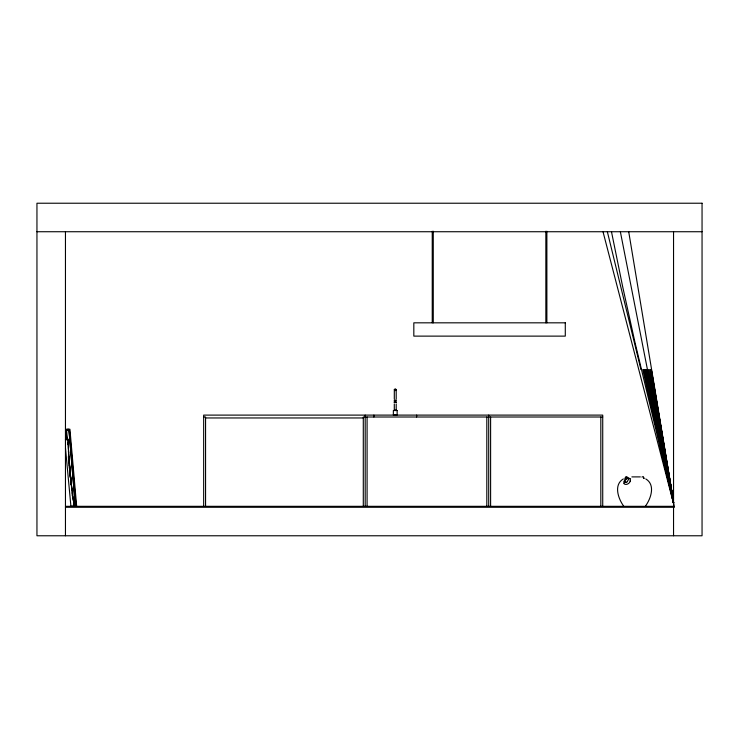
<?xml version="1.0" encoding="UTF-8"?>
<svg xmlns="http://www.w3.org/2000/svg" width="739" height="739" viewBox="0 0 739 739"><rect width="100%" height="100%" fill="white"/><g stroke="black" fill="none" stroke-linecap="round" stroke-linejoin="round"><path stroke-width="1.11" d="M396.206 399.115L396.187 389.564L395.254 388.788L394.321 389.564L394.303 399.115M394.321 389.573L395.079 390.672M396.206 389.749L395.771 390.534M624.279 481.107L624.797 480.332M627.245 481.569L628.889 478.9M630.025 481.098L630.533 478.66L628.399 478.216M645.48 506.067C650.883 498.668 655.705 484.802 645.794 478.946M641.895 477.043L643.216 476.553L644.269 478.475M72.967 497.171L74.233 506.003L72.93 496.811M67.323 440.37L68.043 439.188L68.191 443.788M623.319 478.946C613.407 484.802 618.229 498.668 623.633 506.067M627.762 478.392L628.298 478.262M74.233 506.003L70.916 506.307L65.494 448.203M65.411 439.419L67.997 439.178M67.572 439.973L68.062 439.927L68.635 452.591M73.549 505.31L74.159 505.245L73.346 504.959M73.604 505.836L74.233 505.781M66.584 439.705L65.937 429.341L66.889 439.733M68.903 429.341L75.369 506.317L68.903 429.341L65.679 429.359M625.924 482.271L625.896 482.271A1.302 0.794 -30.4 0 0 627.263 481.819M36.95 231.732L702.05 231.732M394.321 400.15L396.187 400.15M394.081 400.944L396.418 400.944M394.081 402.182L396.418 402.182M394.33 402.367L396.178 402.367M394.377 410.163L396.132 410.163M393.591 410.357L396.908 410.357M203.668 417.008L205.562 417.008L205.562 506.317M602.728 417.008L363.292 417.008L363.292 506.317M205.562 417.96L363.292 417.96M66.963 429.248L69.928 429.248L76.653 506.206L73.688 506.206M66.076 430.366L69.096 430.32M631.882 476.895L640.325 476.895M73.494 505.227L75.821 505.227M65.466 506.326L673.543 506.326M65.457 507.268L673.543 507.268M627.845 477.93C626.09 473.921 623.559 479.371 625.517 481.957M603.015 231.732L673.635 503.933M607.356 231.732L640.935 369.5M674.504 507.268L634.949 342.268L622.681 286.723L611.486 231.732M642.819 369.5L673.469 502.788L662.55 448.545M671.077 492.202L673.525 502.963M643.632 369.5L673.497 502.788L646.043 369.5M644.528 369.5L673.525 502.788L666.883 471.131L667.317 473.394M666.846 471.427L667.326 473.671M671.151 491.592L673.543 502.788L645.323 369.5M668.518 479.038L673.543 502.751M659.558 433.867L661.396 442.901M646.671 369.5L673.589 502.751L673.257 500.497M647.022 369.5L648.824 378.534M649.276 380.788L673.599 502.751L649.655 369.5M647.142 369.5L673.608 502.751L648.472 369.5M620.363 231.732L673.617 502.751M667.668 470.004L668.703 475.648M669.118 477.911L669.525 480.165M669.94 482.428L672.841 498.234M666.883 464.36L667.289 466.614M667.686 468.877L672.896 498.234L651.216 369.5M658.754 415.798L659.142 418.062M659.53 420.315L659.918 422.579M660.306 424.833L660.694 427.096M661.091 429.35L661.479 431.613M661.867 433.867L662.837 439.511M663.225 441.774L663.613 444.028M664.001 446.291L664.389 448.545M664.777 450.808L665.174 453.062M665.562 455.326L672.943 498.234L650.588 369.5M651.327 369.5L672.97 498.16L628.713 231.732M73.586 501.615L72.376 492.701M72.404 492.987L71.849 488.636A515.416 515.416 0 0 1 69.133 460.73L68.847 456.369M72.413 493.107L71.369 484.608M69.457 430.32L76.006 505.227M66.584 430.32L67.406 439.687M67.646 442.495L67.812 444.37M68.385 450.919L71.738 489.31M72.071 493.052L72.311 495.86M68.367 456.582L68.542 459.205M69.05 464.951L69.346 468.397M69.835 473.44L70.15 477.579M70.575 481.865L70.741 483.74M68.598 452.185L68.875 456.684A515.416 515.416 0 0 0 71.249 483.611M68.367 447.936L68.607 452.305M68.173 443.603L68.385 448.083M673.543 231.732L673.543 535.775M602.728 506.317L602.728 415.106L203.668 415.106L203.668 506.317M600.825 417.008L600.825 506.317M546.869 231.242L546.869 322.823M545.844 231.242L545.844 322.823M490.604 417.008L490.604 506.317M488.71 415.106L488.71 506.317M486.807 417.008L486.807 506.317M433.266 231.242L433.266 322.823M432.241 231.242L432.241 322.823M416.63 415.106L416.63 417.008M396.206 403.891L396.206 409.471M394.303 403.891L394.303 409.471M373.879 415.106L373.879 417.008M367.089 417.008L367.089 506.317M365.186 415.106L365.186 506.317M65.457 231.732L65.457 535.775M643.364 477.727A1.302 0.711 89.7 0 1 643.604 478.466M626.783 479.084A1.127 0.619 89.7 0 1 626.635 479.417M626.533 477.708A1.312 0.721 89.7 0 1 626.829 478.401M625.822 479.796A1.302 0.721 89.7 0 1 625.757 477.727M623.956 483.14A4.961 3.575 -8.2 0 1 624.196 481.098M628.279 483.666A3.095 2.189 -23.1 0 1 623.91 483.482M630.358 481.043A4.988 2.457 -40 0 1 628.677 483.426M629.166 478.521A1.238 0.628 -26.7 0 1 629.157 478.77M628.464 478.244A1.238 0.628 -26.7 0 1 629.018 478.336M625.296 482.355A1.302 0.794 -30.5 0 1 624.529 481.81M71.378 484.775A526.168 526.168 0 0 1 69.124 460.563M71.387 484.839A531.969 531.969 0 0 1 69.115 460.499M702.05 203.225L36.95 203.225L36.95 535.775L702.05 535.775L702.05 203.225M565.289 322.823L413.822 322.823L413.822 336.125L565.289 336.125L565.289 322.823M397.148 410.542L393.36 410.542L393.351 414.967L397.148 414.967L397.157 410.542"/></g></svg>
